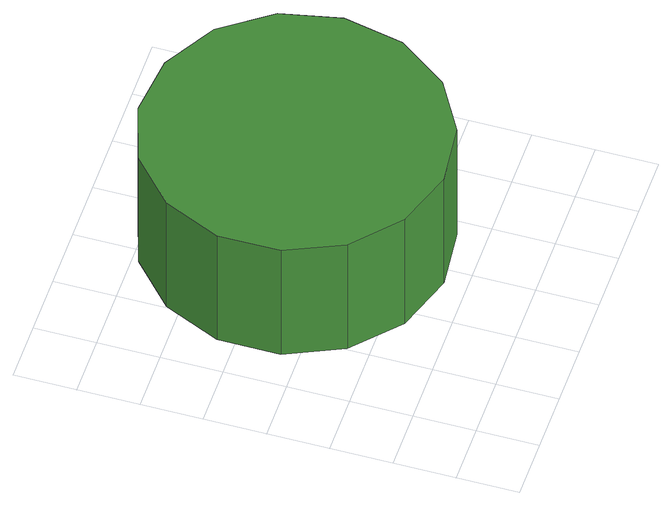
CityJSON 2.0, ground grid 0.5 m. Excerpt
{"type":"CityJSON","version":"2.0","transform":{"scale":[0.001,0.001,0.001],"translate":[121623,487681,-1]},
"CityObjects":{
"tree1":{"type":"SolitaryVegetationObject","attributes":{"function":"something"},"geometry":[{"type":"MultiSurface","lod":"1","boundaries":[[[0,1,2,3,4,5,6,7,8,9,10,11,12,13,14]],[[15,16,17,18,19,20,21,22,23,24,25,26,27,28,29]],[[0,29,28,1]],[[1,28,27,2]],[[2,27,26,3]],[[3,26,25,4]],[[4,25,24,5]],[[5,24,23,6]],[[6,23,22,7]],[[7,22,21,8]],[[8,21,20,9]],[[9,20,19,10]],[[10,19,18,11]],[[11,18,17,12]],[[12,17,16,13]],[[13,16,15,14]],[[14,15,29,0]]]}]}
},
"vertices":[
[2711,1896,1948],[2606,2390,1948],[2309,2798,1948],[1872,3051,1948],[1369,3104,1948],[889,2948,1948],[514,2610,1948],[308,2148,1948],[308,1643,1948],[514,1182,1948],[889,844,1948],[1369,687,1948],[1872,740,1948],[2309,993,1948],[2606,1401,1948],[2606,1401,785],[2309,993,785],[1872,740,785],[1369,687,785],[889,844,785],[514,1182,785],[308,1643,785],[308,2148,785],[514,2610,785],[889,2948,785],[1369,3104,785],[1872,3051,785],[2309,2798,785],[2606,2390,785],[2711,1896,785]
]}
